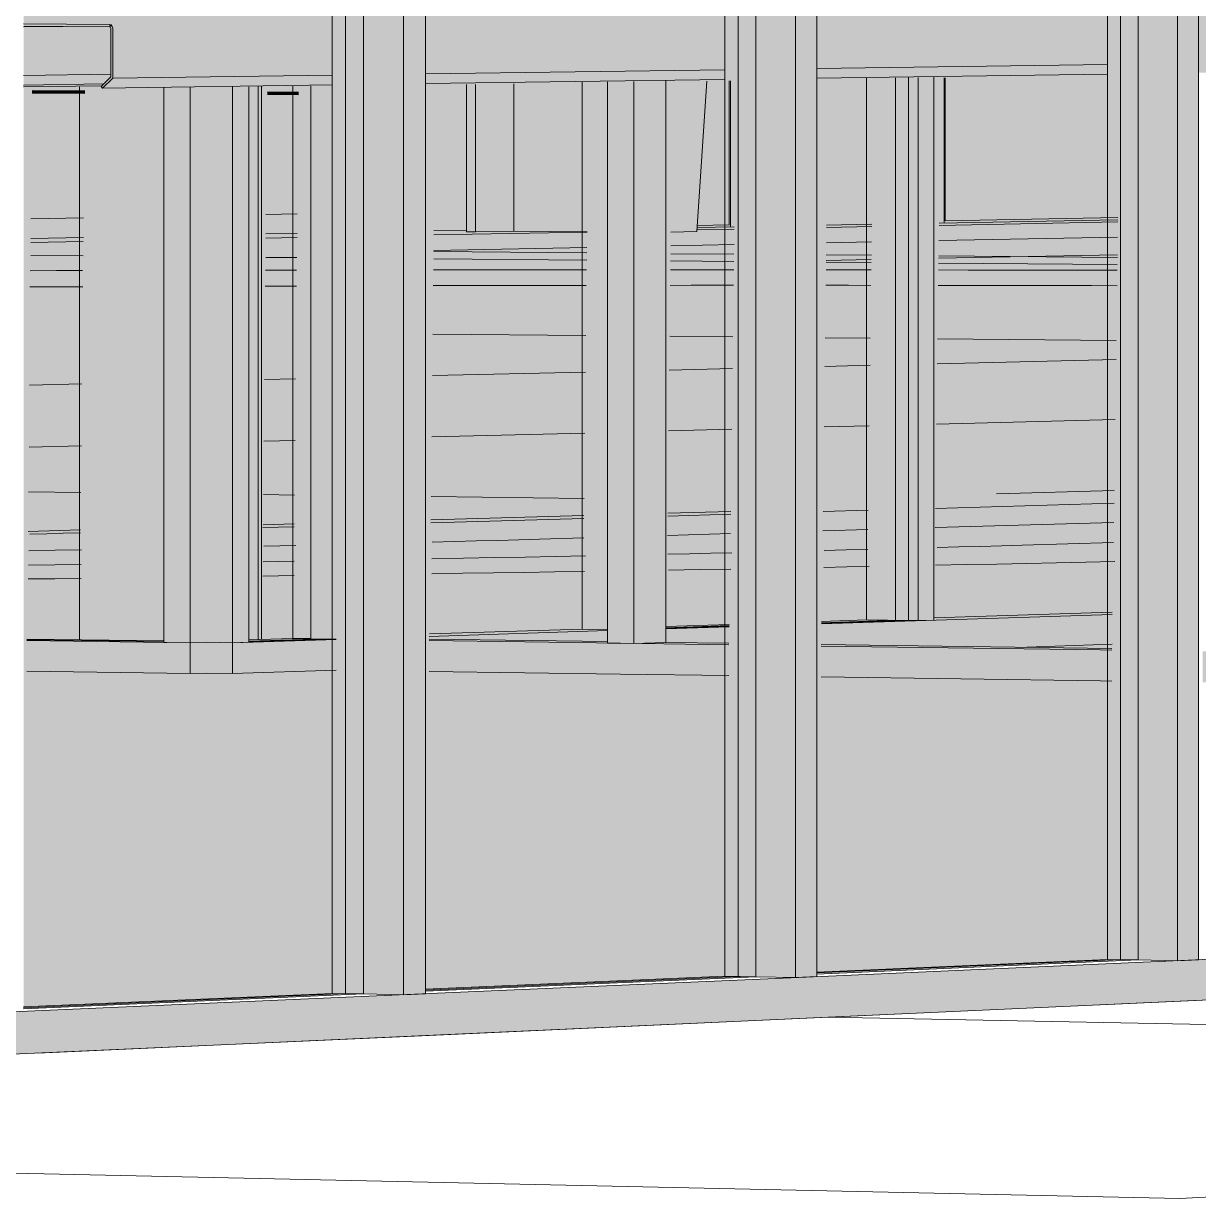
# Model space of a CAD drawing. Header units: inches. Extents: x 31213 to 31218, y -65 to 66.
# Drawn here: x 31213.84605 to 31213.87577, y 65.96102 to 65.99075 of the extents above; entities that cross this region are included whole.
import ezdxf

# ---------------------------------------------------------------- set-up
doc = ezdxf.new("R2010")
doc.units = ezdxf.units.IN
doc.header["$MEASUREMENT"] = 0
doc.linetypes.add('Dash 1_16_', pattern=[0.125, 0.0625, -0.0625])
doc.linetypes.add('Hidden', pattern=[0.28125, 0.1875, -0.09375])
for name, color, linetype, lineweight in [('A-FLOR-CLRS', 90, 'Dash 1_16_', 9), ('A-FLOR-OTLN', 90, 'Continuous', 9), ('A-GLAZ-CURT', 52, 'Continuous', 9), ('A-GLAZ-CWMG', 51, 'Continuous', 9), ('A-PROP-SBCK', 71, 'Hidden', 50), ('A-WALL-PATT', 111, 'Continuous', 13), ('C-BLDG-PADS', 91, 'Continuous', 9), ('C-TOPO', 7, 'Continuous', 9), ('Conc', 7, 'Continuous', 9), ('L-SITE-WALL', 31, 'Continuous', 13), ('S-BEAM', 12, 'Continuous', 9), ('S-COLS', 52, 'Continuous', 9)]:
    doc.layers.add(name, color=color, linetype=linetype, lineweight=lineweight)

# ---------------------------------------------------------------- blocks, each defined once
blk = doc.blocks.new('FP_5-Looking North East')
at = {"layer": 'A-WALL-PATT', "lineweight": 9}
for p, q in [((31213.863899, 65.985652), (31213.863899, 65.989297)), ((31213.863928, 65.985598), (31213.863928, 65.989297)), ((31213.869332, 65.9857), (31213.869332, 65.989373)), ((31213.86936, 65.985755), (31213.86936, 65.989374)), ((31213.86309, 65.985637), (31213.863899, 65.985652)), ((31213.863899, 65.985597), (31213.863899, 65.985597)), ((31213.863928, 65.985598), (31213.863928, 65.985598)), ((31213.869332, 65.9857), (31213.869332, 65.9857)), ((31213.86936, 65.985755), (31213.873727, 65.985837)), ((31213.86936, 65.985701), (31213.86936, 65.985701))]:
    blk.add_line(p, q, dxfattribs=at)

msp = doc.modelspace()

# ---------------------------------------------------------------- hatches: boundary and pattern name
at = {"layer": 'A-GLAZ-CURT', "transparency": 33554458}
for points in [[(31213.846047, 65.965816), (31213.854643, 65.966193), (31213.854643, 66.015847), (31213.846047, 66.016024), (31213.846047, 65.966188)], [(31213.856212, 65.966262), (31213.864568, 65.966629), (31213.864568, 66.015643), (31213.856212, 66.015815), (31213.856212, 65.966624)], [(31213.866116, 65.966697), (31213.87424, 65.967054), (31213.87424, 66.015444), (31213.866116, 66.015611), (31213.866116, 65.967049)]]:
    msp.add_hatch(color=256, dxfattribs=at).paths.add_polyline_path(points, flags=0)
h = msp.add_hatch(color=256, dxfattribs=at)
h.paths.add_polyline_path([(31213.851747, 65.975105), (31213.853724, 65.975179), (31213.853724, 65.989173), (31213.851747, 65.989114), (31213.851747, 65.975179)], flags=0)
h.paths.add_polyline_path([(31213.851747, 65.990811), (31213.853724, 65.990834), (31213.853703, 66.010475), (31213.853831, 66.010505), (31213.853831, 66.010514), (31213.853448, 66.010519), (31213.853448, 66.011061), (31213.853387, 66.011053), (31213.853364, 66.010935), (31213.853255, 66.010785), (31213.853116, 66.010784), (31213.853116, 66.010817), (31213.853008, 66.010818), (31213.853116, 66.010989), (31213.853116, 66.011066), (31213.851747, 66.011086), (31213.851747, 65.992866)], flags=0)
h = msp.add_hatch(color=256, dxfattribs=at)
h.paths.add_polyline_path([(31213.849599, 65.975107), (31213.849599, 65.989115), (31213.84812, 65.989114), (31213.848102, 65.989157), (31213.846135, 65.989114), (31213.846135, 65.975156), (31213.84722, 65.975141)], flags=0)
h.paths.add_polyline_path([(31213.840331, 65.975243), (31213.840314, 65.989063), (31213.839152, 65.989063), (31213.839152, 65.975253), (31213.839877, 65.975243)], flags=0)
h.paths.add_polyline_path([(31213.840331, 65.99072), (31213.840331, 66.009671), (31213.839152, 66.009667), (31213.839152, 65.990726), (31213.840203, 65.99072)], flags=0)
h.paths.add_polyline_path([(31213.846135, 65.990744), (31213.849599, 65.990785), (31213.849599, 66.009724), (31213.846135, 66.009705), (31213.846135, 65.99212)], flags=0)
h = msp.add_hatch(color=256, dxfattribs=at)
h.paths.add_polyline_path([(31213.862298, 65.975445), (31213.863894, 65.975497), (31213.863894, 65.989316), (31213.862298, 65.989294), (31213.862298, 65.975647)], flags=0)
h.paths.add_polyline_path([(31213.866227, 65.975572), (31213.86843, 65.975646), (31213.86843, 65.98938), (31213.866227, 65.989349), (31213.866227, 65.975646)], flags=0)
h.paths.add_polyline_path([(31213.862298, 65.990936), (31213.863894, 65.990955), (31213.863874, 66.009741), (31213.862298, 66.00973), (31213.862298, 65.992865)], flags=0)
h.paths.add_polyline_path([(31213.866227, 65.990983), (31213.86843, 65.991009), (31213.86843, 66.009766), (31213.866227, 66.00973), (31213.866227, 65.994272)], flags=0)
at = {"layer": 'A-GLAZ-CWMG'}
for points in [[(31213.854643, 65.966193), (31213.854643, 66.015847), (31213.853855, 66.01584), (31213.853855, 65.966208)], [(31213.855657, 65.966174), (31213.855657, 66.015856), (31213.854643, 66.015847), (31213.854643, 65.966193), (31213.855012, 65.966186)], [(31213.855657, 65.966174), (31213.856212, 65.966199), (31213.856212, 66.015844), (31213.855657, 66.015856), (31213.855657, 65.968906)], [(31213.864568, 65.966629), (31213.864568, 66.015643), (31213.863786, 66.015636), (31213.863786, 65.966644)], [(31213.865574, 65.96661), (31213.865574, 66.015651), (31213.864568, 66.015643), (31213.864568, 65.966629), (31213.864934, 65.966622)], [(31213.865574, 65.96661), (31213.866115, 65.966634), (31213.866115, 66.01564), (31213.865574, 66.015651), (31213.865574, 65.976525)], [(31213.87424, 65.967054), (31213.87424, 66.015444), (31213.873464, 66.015437), (31213.873464, 65.967068)], [(31213.875239, 65.967035), (31213.875239, 66.015452), (31213.87424, 66.015444), (31213.87424, 65.967054), (31213.874604, 65.967047)], [(31213.875239, 65.967035), (31213.875766, 65.967059), (31213.875766, 66.015441), (31213.875239, 66.015452), (31213.875239, 65.968902)], [(31213.871181, 65.974961), (31213.873584, 65.975041), (31213.873584, 65.975798), (31213.868872, 65.975646), (31213.868872, 65.974994)], [(31213.860819, 65.975107), (31213.860819, 65.975386), (31213.856311, 65.975241), (31213.856311, 65.975171)], [(31213.850261, 65.974298), (31213.850673, 65.974312), (31213.850673, 65.97509), (31213.850261, 65.975077)], [(31213.851335, 65.974302), (31213.851335, 65.975081), (31213.850673, 65.975077), (31213.850673, 65.974312), (31213.851084, 65.974306)], [(31213.851335, 65.974302), (31213.853951, 65.974389), (31213.853951, 65.975165), (31213.851335, 65.975081)], [(31213.861148, 65.974287), (31213.861148, 65.975066), (31213.85631, 65.975133), (31213.85631, 65.974356)], [(31213.875503, 65.966017), (31213.884918, 65.966444), (31213.884918, 65.967461), (31213.875503, 65.967047)], [(31213.865845, 65.965579), (31213.875503, 65.966017), (31213.875503, 65.967047), (31213.865845, 65.966622)], [(31213.855934, 65.96513), (31213.865845, 65.965579), (31213.865845, 65.966622), (31213.855934, 65.966186)], [(31213.845762, 65.964668), (31213.855934, 65.96513), (31213.855934, 65.966186), (31213.845762, 65.965739), (31213.845762, 65.964698)]]:
    msp.add_hatch(color=256, dxfattribs=at).paths.add_polyline_path(points, flags=0)
h = msp.add_hatch(color=256, dxfattribs=at)
h.paths.add_polyline_path([(31213.851335, 65.975081), (31213.851335, 65.98914), (31213.850673, 65.989114), (31213.850673, 65.97509)], flags=0)
h.paths.add_polyline_path([(31213.850673, 65.990798), (31213.851335, 65.990806), (31213.851335, 66.011097), (31213.850011, 66.011089), (31213.850011, 66.010513), (31213.850673, 66.010509), (31213.850673, 65.992866)], flags=0)
h = msp.add_hatch(color=256, dxfattribs=at)
h.paths.add_polyline_path([(31213.851335, 65.975081), (31213.851746, 65.975094), (31213.851746, 65.989146), (31213.851335, 65.989114), (31213.851335, 65.978464)], flags=0)
h.paths.add_polyline_path([(31213.851335, 65.990806), (31213.851746, 65.990811), (31213.851746, 66.011091), (31213.851335, 66.011097), (31213.851335, 65.992866)], flags=0)
h = msp.add_hatch(color=256, dxfattribs=at)
h.paths.add_polyline_path([(31213.853311, 65.975184), (31213.853311, 65.989168), (31213.852855, 65.989158), (31213.852855, 65.975191)], flags=0)
h.paths.add_polyline_path([(31213.852855, 65.990824), (31213.853311, 65.990829), (31213.853311, 66.010473), (31213.853929, 66.010505), (31213.853929, 66.010513), (31213.853448, 66.010519), (31213.853448, 66.011052), (31213.853387, 66.011051), (31213.853357, 66.010922), (31213.853255, 66.010785), (31213.852855, 66.010782), (31213.852855, 65.992866)], flags=0)
h = msp.add_hatch(color=256, dxfattribs=at)
h.paths.add_polyline_path([(31213.850261, 65.975077), (31213.850261, 65.989125), (31213.849599, 65.989095), (31213.849599, 65.975086)], flags=0)
h.paths.add_polyline_path([(31213.849599, 65.990785), (31213.850261, 65.990793), (31213.850261, 66.009736), (31213.849599, 66.009732), (31213.849599, 65.992866)], flags=0)
h = msp.add_hatch(color=256, dxfattribs=at)
h.paths.add_polyline_path([(31213.850261, 65.975077), (31213.850673, 65.97509), (31213.850673, 65.989131), (31213.850261, 65.989095), (31213.850261, 65.978464)], flags=0)
h.paths.add_polyline_path([(31213.850261, 65.990793), (31213.850673, 65.990798), (31213.850673, 66.00973), (31213.850261, 66.009736), (31213.850261, 65.992866)], flags=0)
h = msp.add_hatch(color=256, dxfattribs=at)
h.paths.add_polyline_path([(31213.853724, 65.975169), (31213.853724, 65.989173), (31213.853311, 65.989158), (31213.853311, 65.975175)], flags=0)
h.paths.add_polyline_path([(31213.853311, 65.990829), (31213.853724, 65.990834), (31213.853724, 66.009668), (31213.853893, 66.009668), (31213.853875, 66.0097), (31213.853311, 66.009668), (31213.853311, 65.992866)], flags=0)
h = msp.add_hatch(color=256, dxfattribs=at)
h.paths.add_polyline_path([(31213.853951, 65.975166), (31213.853951, 65.989177), (31213.853724, 65.989158), (31213.853724, 65.975169)], flags=0)
h.paths.add_polyline_path([(31213.853724, 65.990834), (31213.853951, 65.990837), (31213.853951, 66.009701), (31213.853893, 66.0097), (31213.853893, 66.009668), (31213.853724, 66.009668), (31213.853724, 65.992866)], flags=0)
h = msp.add_hatch(color=256, dxfattribs=at)
h.paths.add_polyline_path([(31213.860819, 65.975417), (31213.860819, 65.989273), (31213.860181, 65.989264), (31213.860181, 65.975426)], flags=0)
h.paths.add_polyline_path([(31213.860181, 65.990911), (31213.860819, 65.990919), (31213.860819, 66.009724), (31213.860181, 66.009698), (31213.860181, 65.992865)], flags=0)
h = msp.add_hatch(color=256, dxfattribs=at)
h.paths.add_polyline_path([(31213.861482, 65.975061), (31213.861482, 65.989283), (31213.860815, 65.989274), (31213.860815, 65.97507)], flags=0)
h.paths.add_polyline_path([(31213.860815, 65.990919), (31213.861482, 65.990927), (31213.861482, 66.009742), (31213.860815, 66.009738), (31213.860815, 65.992866)], flags=0)
h = msp.add_hatch(color=256, dxfattribs=at)
h.paths.add_polyline_path([(31213.861482, 65.975066), (31213.862293, 65.975088), (31213.862293, 65.989294), (31213.861482, 65.989283), (31213.861482, 65.976494)], flags=0)
h.paths.add_polyline_path([(31213.861482, 65.990927), (31213.862293, 65.990937), (31213.862293, 66.009731), (31213.861482, 66.00974), (31213.861482, 65.992866)], flags=0)
h = msp.add_hatch(color=256, dxfattribs=at)
h.paths.add_polyline_path([(31213.868208, 65.975646), (31213.86843, 65.975646), (31213.86843, 65.98938), (31213.867369, 65.989349), (31213.867369, 65.975657)], flags=0)
h.paths.add_polyline_path([(31213.867369, 65.990997), (31213.86843, 65.991009), (31213.86843, 66.009766), (31213.867369, 66.00973), (31213.867369, 65.993365)], flags=0)
h = msp.add_hatch(color=256, dxfattribs=at)
h.paths.add_polyline_path([(31213.86843, 65.975646), (31213.868676, 65.975646), (31213.868676, 65.989383), (31213.86843, 65.989349), (31213.86843, 65.976492)], flags=0)
h.paths.add_polyline_path([(31213.86843, 65.991009), (31213.868676, 65.991012), (31213.868676, 66.009767), (31213.86843, 66.009741), (31213.86843, 65.993361)], flags=0)
h = msp.add_hatch(color=256, dxfattribs=at)
h.paths.add_polyline_path([(31213.868676, 65.975639), (31213.869069, 65.975652), (31213.869069, 65.989389), (31213.868676, 65.989383), (31213.868676, 65.976492)], flags=0)
h.paths.add_polyline_path([(31213.868676, 65.991012), (31213.869069, 65.991017), (31213.869069, 66.009769), (31213.868676, 66.009741), (31213.868676, 65.994272)], flags=0)
h = msp.add_hatch(color=256, dxfattribs=at)
h.paths.add_polyline_path([(31213.839602, 65.985184), (31213.84042, 65.985199), (31213.84042, 65.985702), (31213.839602, 65.985687)], flags=0)
h.paths.add_polyline_path([(31213.846235, 65.985309), (31213.84756, 65.985334), (31213.84756, 65.985832), (31213.846235, 65.985808)], flags=0)
h.paths.add_polyline_path([(31213.852179, 65.985421), (31213.852967, 65.985436), (31213.852967, 65.985931), (31213.852179, 65.985917)], flags=0)
h = msp.add_hatch(color=256, dxfattribs=at)
h.paths.add_polyline_path([(31213.839602, 65.985633), (31213.84042, 65.985648), (31213.84042, 65.98569), (31213.839602, 65.985675)], flags=0)
h.paths.add_polyline_path([(31213.846235, 65.985754), (31213.84756, 65.985778), (31213.84756, 65.98582), (31213.846235, 65.985796)], flags=0)
h.paths.add_polyline_path([(31213.852179, 65.985863), (31213.852967, 65.985877), (31213.852967, 65.985919), (31213.852179, 65.985904)], flags=0)
h = msp.add_hatch(color=256, dxfattribs=at)
h.paths.add_polyline_path([(31213.868872, 65.974994), (31213.868872, 65.975646), (31213.866227, 65.975561), (31213.866227, 65.975031)], flags=0)
h.paths.add_polyline_path([(31213.863894, 65.975064), (31213.863894, 65.975485), (31213.862298, 65.975434), (31213.862298, 65.975086), (31213.863874, 65.975064)], flags=0)
h = msp.add_hatch(color=256, dxfattribs=at)
h.paths.add_polyline_path([(31213.850261, 65.974298), (31213.850261, 65.975077), (31213.846135, 65.975134), (31213.846135, 65.974357), (31213.84722, 65.974342)], flags=0)
h.paths.add_polyline_path([(31213.840331, 65.974441), (31213.840331, 65.975216), (31213.838358, 65.975243), (31213.838358, 65.97447), (31213.83847, 65.974468)], flags=0)
h = msp.add_hatch(color=256, dxfattribs=at)
h.paths.add_polyline_path([(31213.873292, 65.974112), (31213.873292, 65.974897), (31213.86622, 65.974995), (31213.86622, 65.974214)], flags=0)
h.paths.add_polyline_path([(31213.863889, 65.974247), (31213.863889, 65.975028), (31213.861148, 65.975066), (31213.861148, 65.974287)], flags=0)
h = msp.add_hatch(color=256, dxfattribs=at)
h.paths.add_polyline_path([(31213.885601, 65.973936), (31213.885601, 65.974726), (31213.885288, 65.97473), (31213.885288, 65.97394)], flags=0)
h.paths.add_polyline_path([(31213.88301, 65.973973), (31213.88301, 65.974762), (31213.875876, 65.974861), (31213.875876, 65.974075)], flags=0)
h.paths.add_polyline_path([(31213.873572, 65.974108), (31213.873572, 65.974893), (31213.873292, 65.974897), (31213.873292, 65.974112), (31213.873471, 65.97411)], flags=0)
at = {"layer": 'L-SITE-WALL'}
h = msp.add_hatch(color=256, dxfattribs=at)
h.paths.add_polyline_path([(31213.857249, 65.985503), (31213.857249, 65.989203), (31213.856429, 65.989192), (31213.856429, 65.98551)], flags=0)
h.paths.add_polyline_path([(31213.856429, 65.99085), (31213.857249, 65.99086), (31213.857249, 65.995493), (31213.856429, 65.995488), (31213.856429, 65.992854)], flags=0)
h.paths.add_polyline_path([(31213.857249, 65.996168), (31213.857249, 66.00611), (31213.856429, 66.006117), (31213.856429, 65.99681), (31213.85692, 65.996793), (31213.856819, 65.996696), (31213.856819, 65.996169)], flags=0)
h.paths.add_polyline_path([(31213.857249, 66.006779), (31213.857249, 66.00972), (31213.856429, 66.009703), (31213.856429, 66.007412), (31213.85692, 66.00739), (31213.856819, 66.00728), (31213.856819, 66.006783)], flags=0)
at = {"layer": 'S-BEAM'}
h = msp.add_hatch(color=256, dxfattribs=at)
h.paths.add_polyline_path([(31213.848304, 65.990624), (31213.853855, 65.990691), (31213.853856, 65.990791), (31213.848262, 65.99071), (31213.848293, 65.990674)], flags=0)
h.paths.add_polyline_path([(31213.856213, 65.990719), (31213.863786, 65.990812), (31213.863786, 65.99091), (31213.856213, 65.990806), (31213.856213, 65.99072)], flags=0)
h.paths.add_polyline_path([(31213.866116, 65.990839), (31213.873464, 65.99093), (31213.873464, 65.991026), (31213.866116, 65.990924), (31213.866116, 65.99084)], flags=0)
h.paths.add_polyline_path([(31213.875768, 65.990956), (31213.882899, 65.991044), (31213.882899, 65.991138), (31213.875768, 65.99104), (31213.875768, 65.990958)], flags=0)
h.paths.add_polyline_path([(31213.885177, 65.991069), (31213.8921, 65.991156), (31213.892101, 65.991248), (31213.885177, 65.991152), (31213.885177, 65.991072)], flags=0)
h.paths.add_polyline_path([(31213.894352, 65.99118), (31213.901076, 65.991265), (31213.901076, 65.991355), (31213.894352, 65.991262), (31213.894352, 65.991183)], flags=0)
h.paths.add_polyline_path([(31213.903302, 65.991288), (31213.909834, 65.991371), (31213.909834, 65.99146), (31213.903303, 65.991369), (31213.903302, 65.991292)], flags=0)
h.paths.add_polyline_path([(31213.912036, 65.991394), (31213.918383, 65.991475), (31213.918383, 65.991562), (31213.912036, 65.991473), (31213.912036, 65.991398)], flags=0)
h.paths.add_polyline_path([(31213.920561, 65.991496), (31213.92673, 65.991577), (31213.92673, 65.991662), (31213.920561, 65.991575), (31213.920561, 65.991502)], flags=0)
h.paths.add_polyline_path([(31213.928885, 65.991597), (31213.934882, 65.991676), (31213.934882, 65.991759), (31213.928885, 65.991675), (31213.928885, 65.991603)], flags=0)
h.paths.add_polyline_path([(31213.937014, 65.991695), (31213.942601, 65.991769), (31213.942601, 65.991851), (31213.937014, 65.991772), (31213.937014, 65.991702)], flags=0)
h.paths.add_polyline_path([(31214.013707, 65.992621), (31214.017411, 65.992678), (31214.017411, 65.992745), (31214.013707, 65.99267), (31214.013707, 65.992633)], flags=0)
h.paths.add_polyline_path([(31214.124476, 65.993959), (31214.12666, 65.994017), (31214.12666, 65.99405), (31214.124477, 65.994006), (31214.124476, 65.993979)], flags=0)
h.paths.add_polyline_path([(31214.178635, 65.994613), (31214.180367, 65.994662), (31214.180363, 65.994692), (31214.178635, 65.994642), (31214.178635, 65.994637)], flags=0)
h.paths.add_polyline_path([(31214.181875, 65.994652), (31214.183776, 65.994703), (31214.183776, 65.994732), (31214.181875, 65.994681), (31214.181875, 65.994676)], flags=0)
h.paths.add_polyline_path([(31214.188439, 65.994731), (31214.190174, 65.99478), (31214.190174, 65.994809), (31214.188439, 65.994759), (31214.188439, 65.994756)], flags=0)
h = msp.add_hatch(color=256, dxfattribs=at)
h.paths.add_polyline_path([(31213.848304, 65.989365), (31213.853855, 65.989441), (31213.853855, 65.990691), (31213.848304, 65.990624), (31213.848304, 65.990479)], flags=0)
h.paths.add_polyline_path([(31213.856213, 65.989473), (31213.863786, 65.989577), (31213.863786, 65.990811), (31213.856213, 65.990719)], flags=0)
h.paths.add_polyline_path([(31213.866116, 65.989609), (31213.873464, 65.98971), (31213.873464, 65.990928), (31213.866116, 65.990839)], flags=0)
h.paths.add_polyline_path([(31213.875768, 65.989741), (31213.882899, 65.989839), (31213.882899, 65.991042), (31213.875768, 65.990956)], flags=0)
h.paths.add_polyline_path([(31213.885177, 65.98987), (31213.8921, 65.989965), (31213.8921, 65.991153), (31213.885177, 65.991069)], flags=0)
h.paths.add_polyline_path([(31213.894352, 65.989996), (31213.901076, 65.990088), (31213.901076, 65.991261), (31213.894352, 65.99118)], flags=0)
h.paths.add_polyline_path([(31213.903302, 65.990118), (31213.909834, 65.990208), (31213.909834, 65.991367), (31213.903302, 65.991288)], flags=0)
h.paths.add_polyline_path([(31213.912036, 65.990238), (31213.918383, 65.990325), (31213.918383, 65.99147), (31213.912036, 65.991394)], flags=0)
h.paths.add_polyline_path([(31213.920561, 65.990355), (31213.92673, 65.990439), (31213.92673, 65.991571), (31213.920561, 65.991496)], flags=0)
h.paths.add_polyline_path([(31213.928885, 65.990469), (31213.934882, 65.990551), (31213.934882, 65.991669), (31213.928885, 65.991597)], flags=0)
h.paths.add_polyline_path([(31213.937014, 65.99058), (31213.942601, 65.990657), (31213.942601, 65.991763), (31213.937014, 65.991695)], flags=0)
h.paths.add_polyline_path([(31214.013707, 65.991631), (31214.017411, 65.991681), (31214.017411, 65.992666), (31214.013707, 65.992621)], flags=0)
h.paths.add_polyline_path([(31214.124476, 65.993148), (31214.12666, 65.993178), (31214.12666, 65.993985), (31214.124476, 65.993959)], flags=0)
h.paths.add_polyline_path([(31214.178635, 65.99389), (31214.180459, 65.993915), (31214.180459, 65.994635), (31214.178635, 65.994613)], flags=0)
h.paths.add_polyline_path([(31214.181875, 65.993934), (31214.183776, 65.99396), (31214.183776, 65.994675), (31214.181875, 65.994652)], flags=0)
h.paths.add_polyline_path([(31214.188439, 65.994024), (31214.190174, 65.994048), (31214.190174, 65.994752), (31214.188439, 65.994731)], flags=0)
h = msp.add_hatch(color=256, dxfattribs=at)
h.paths.add_polyline_path([(31213.848045, 65.98911), (31213.853856, 65.989192), (31213.853855, 65.989441), (31213.848304, 65.989365)], flags=0)
h.paths.add_polyline_path([(31213.856213, 65.989225), (31213.863786, 65.989331), (31213.863786, 65.989577), (31213.856213, 65.989473)], flags=0)
h.paths.add_polyline_path([(31213.866116, 65.989364), (31213.873465, 65.989467), (31213.873464, 65.98971), (31213.866116, 65.989609)], flags=0)
h.paths.add_polyline_path([(31213.875768, 65.989499), (31213.8829, 65.989599), (31213.882899, 65.989839), (31213.875768, 65.989741)], flags=0)
h.paths.add_polyline_path([(31213.885177, 65.989631), (31213.892101, 65.989728), (31213.8921, 65.989965), (31213.885177, 65.98987)], flags=0)
h.paths.add_polyline_path([(31213.894352, 65.98976), (31213.901076, 65.989854), (31213.901076, 65.990088), (31213.894352, 65.989996)], flags=0)
h.paths.add_polyline_path([(31213.903303, 65.989885), (31213.909835, 65.989977), (31213.909834, 65.990208), (31213.903302, 65.990118)], flags=0)
h.paths.add_polyline_path([(31213.912037, 65.990008), (31213.918383, 65.990097), (31213.918383, 65.990325), (31213.912036, 65.990238)], flags=0)
h.paths.add_polyline_path([(31213.920562, 65.990127), (31213.92673, 65.990214), (31213.92673, 65.990439), (31213.920561, 65.990355)], flags=0)
h.paths.add_polyline_path([(31213.928885, 65.990244), (31213.934882, 65.990328), (31213.934882, 65.990551), (31213.928885, 65.990469)], flags=0)
h.paths.add_polyline_path([(31213.937014, 65.990358), (31213.942601, 65.990436), (31213.942601, 65.990657), (31213.937014, 65.99058)], flags=0)
h.paths.add_polyline_path([(31214.013708, 65.991433), (31214.017411, 65.991485), (31214.017411, 65.991681), (31214.013707, 65.991631)], flags=0)
h.paths.add_polyline_path([(31214.124477, 65.992986), (31214.12666, 65.993017), (31214.12666, 65.993178), (31214.124476, 65.993148)], flags=0)
h.paths.add_polyline_path([(31214.178635, 65.993745), (31214.180244, 65.993768), (31214.180367, 65.99387), (31214.180367, 65.993913), (31214.178635, 65.99389)], flags=0)
h.paths.add_polyline_path([(31214.181875, 65.993791), (31214.183776, 65.993817), (31214.183776, 65.99396), (31214.181875, 65.993934)], flags=0)
h.paths.add_polyline_path([(31214.18844, 65.993883), (31214.190175, 65.993918), (31214.190174, 65.994048), (31214.188439, 65.994024)], flags=0)
h = msp.add_hatch(color=256, dxfattribs=at)
h.paths.add_polyline_path([(31213.848045, 65.98911), (31213.848304, 65.989365), (31213.848304, 65.990624), (31213.848255, 65.990626), (31213.848255, 65.989393), (31213.848013, 65.989155)], flags=0)
h.paths.add_polyline_path([(31213.84822, 65.990666), (31213.84822, 65.990724), (31213.846049, 65.990735), (31213.846049, 65.990677), (31213.847132, 65.990672)], flags=0)
for points in [[(31213.84605, 65.989431), (31213.848257, 65.989461), (31213.848264, 65.990626), (31213.848306, 65.990626), (31213.848264, 65.990686), (31213.84605, 65.99066)], [(31213.848222, 65.990686), (31213.848264, 65.99071), (31213.848222, 65.990706)], [(31213.846049, 65.989188), (31213.848078, 65.989216), (31213.848257, 65.989413), (31213.848257, 65.989461), (31213.84605, 65.989413)], [(31213.846049, 65.989145), (31213.848047, 65.989186), (31213.848047, 65.989216), (31213.846049, 65.989188)]]:
    msp.add_hatch(color=256, dxfattribs=at).paths.add_polyline_path(points, flags=0)
at = {"layer": 'S-COLS'}
h = msp.add_hatch(color=256, dxfattribs=at)
h.paths.add_polyline_path([(31213.851748, 65.975155), (31213.851981, 65.975179), (31213.851981, 65.989149), (31213.851748, 65.989114), (31213.851748, 65.975179)], flags=0)
h.paths.add_polyline_path([(31213.851748, 65.990811), (31213.851981, 65.990813), (31213.851981, 66.010777), (31213.851748, 66.010776), (31213.851748, 65.992866)], flags=0)
h = msp.add_hatch(color=256, dxfattribs=at)
h.paths.add_polyline_path([(31213.851981, 65.975162), (31213.852069, 65.975197), (31213.852069, 65.98915), (31213.851981, 65.989149), (31213.851981, 65.975179)], flags=0)
h.paths.add_polyline_path([(31213.851981, 65.990813), (31213.852069, 65.990815), (31213.852069, 66.010778), (31213.851981, 66.010777), (31213.851981, 65.992866)], flags=0)
h = msp.add_hatch(color=256, dxfattribs=at)
h.paths.add_polyline_path([(31213.8496, 65.975124), (31213.8496, 65.989115), (31213.848121, 65.989114), (31213.848103, 65.989157), (31213.847459, 65.989147), (31213.847459, 65.975154)], flags=0)
h.paths.add_polyline_path([(31213.847459, 65.99076), (31213.8496, 65.990785), (31213.8496, 66.009717), (31213.847459, 66.0097), (31213.847459, 65.992866)], flags=0)
h = msp.add_hatch(color=256, dxfattribs=at)
h.paths.add_polyline_path([(31213.857483, 65.985473), (31213.857483, 65.989207), (31213.857248, 65.989203), (31213.857248, 65.985475)], flags=0)
h.paths.add_polyline_path([(31213.857248, 65.99086), (31213.857483, 65.990862), (31213.857483, 65.9956), (31213.857248, 65.995598), (31213.857248, 65.992854)], flags=0)
h.paths.add_polyline_path([(31213.857483, 65.99616), (31213.857483, 66.006215), (31213.857248, 66.006217), (31213.857248, 65.996161)], flags=0)
h.paths.add_polyline_path([(31213.857248, 66.006755), (31213.857483, 66.006756), (31213.857483, 66.009721), (31213.857248, 66.009703), (31213.857248, 66.00728)], flags=0)
h = msp.add_hatch(color=256, dxfattribs=at)
h.paths.add_polyline_path([(31213.857483, 65.985473), (31213.858448, 65.985491), (31213.858448, 65.98922), (31213.857483, 65.989207), (31213.857483, 65.988045)], flags=0)
h.paths.add_polyline_path([(31213.857483, 65.990862), (31213.858448, 65.990874), (31213.858448, 66.009726), (31213.857483, 66.009703), (31213.857483, 65.992854)], flags=0)
h = msp.add_hatch(color=256, dxfattribs=at)
h.paths.add_polyline_path([(31213.860303, 65.985476), (31213.860303, 65.989246), (31213.858448, 65.98922), (31213.858448, 65.985491)], flags=0)
h.paths.add_polyline_path([(31213.858448, 65.990874), (31213.860303, 65.990896), (31213.860303, 66.009736), (31213.858448, 66.009703), (31213.858448, 65.99608), (31213.858638, 65.99602), (31213.858462, 65.995848), (31213.858695, 65.995575), (31213.858448, 65.99565), (31213.858448, 65.995098), (31213.858604, 65.994414), (31213.858448, 65.994414), (31213.858448, 65.992854)], flags=0)
h = msp.add_hatch(color=256, dxfattribs=at)
h.paths.add_polyline_path([(31213.862423, 65.985471), (31213.863079, 65.985483), (31213.863327, 65.989289), (31213.862423, 65.989276), (31213.862423, 65.988045)], flags=0)
h.paths.add_polyline_path([(31213.862423, 65.990921), (31213.863434, 65.990934), (31213.864022, 65.999969), (31213.864001, 66.009756), (31213.862594, 66.009746), (31213.862423, 66.007113), (31213.862423, 65.992854)], flags=0)

# ---------------------------------------------------------------- linework, layer by layer
at = {"layer": 'A-FLOR-CLRS', "linetype": 'Continuous'}
for p, q in [((31213.867501, 65.985607), (31213.866359, 65.985585)), ((31213.873727, 65.985725), (31213.869204, 65.985639)), ((31213.852966, 65.985331), (31213.852178, 65.985316)), ((31213.860303, 65.98547), (31213.856428, 65.985397)), ((31213.864022, 65.985541), (31213.863082, 65.985523)), ((31213.847559, 65.985228), (31213.846234, 65.985203)), ((31213.846231, 65.98488), (31213.847556, 65.984869)), ((31213.852173, 65.98483), (31213.852961, 65.984823)), ((31213.856422, 65.984794), (31213.860295, 65.984761)), ((31213.862414, 65.984743), (31213.864013, 65.984729)), ((31213.866348, 65.984709), (31213.86749, 65.984699)), ((31213.867491, 65.984772), (31213.866349, 65.984749)), ((31213.873716, 65.984897), (31213.869194, 65.984806)), ((31213.869192, 65.984685), (31213.873712, 65.984647))]:
    msp.add_line(p, q, dxfattribs=at)
at = {"layer": 'A-FLOR-OTLN'}
for p, q in [((31213.8692, 65.985256), (31213.873722, 65.985344)), ((31213.856424, 65.985007), (31213.860298, 65.985082)), ((31213.862419, 65.985124), (31213.864018, 65.985155)), ((31213.866354, 65.9852), (31213.867496, 65.985223)), ((31213.856424, 65.984974), (31213.860297, 65.984941)), ((31213.862417, 65.984923), (31213.864015, 65.98491)), ((31213.86635, 65.98489), (31213.867492, 65.984881)), ((31213.869195, 65.984866), (31213.873715, 65.984828)), ((31213.856401, 65.98289), (31213.860273, 65.982853)), ((31213.862392, 65.982833), (31213.86399, 65.982818)), ((31213.866325, 65.982795), (31213.867466, 65.982784)), ((31213.869168, 65.982768), (31213.873687, 65.982725)), ((31213.863981, 65.982017), (31213.862382, 65.981979)), ((31213.867458, 65.982099), (31213.866316, 65.982072)), ((31213.87368, 65.982246), (31213.86916, 65.982139)), ((31213.85293, 65.981755), (31213.852142, 65.981737)), ((31213.860263, 65.981929), (31213.85639, 65.981837)), ((31213.847526, 65.981628), (31213.846201, 65.981596)), ((31213.866297, 65.98054), (31213.867439, 65.980569)), ((31213.869141, 65.980613), (31213.87366, 65.980729)), ((31213.856374, 65.980285), (31213.860245, 65.980385)), ((31213.862365, 65.980439), (31213.863962, 65.98048)), ((31213.846187, 65.980024), (31213.847511, 65.980058)), ((31213.852126, 65.980176), (31213.852914, 65.980196)), ((31213.846176, 65.978896), (31213.8475, 65.978881)), ((31213.852113, 65.978826), (31213.8529, 65.978817)), ((31213.856357, 65.978776), (31213.860227, 65.97873)), ((31213.873636, 65.978928), (31213.870661, 65.978845)), ((31213.873632, 65.978607), (31213.869114, 65.978478)), ((31213.860221, 65.978225), (31213.85635, 65.978115)), ((31213.860222, 65.978296), (31213.856351, 65.978186)), ((31213.863938, 65.978402), (31213.86234, 65.978356)), ((31213.863937, 65.978331), (31213.86234, 65.978285)), ((31213.867412, 65.97843), (31213.866271, 65.978397)), ((31213.847491, 65.977935), (31213.846167, 65.977897)), ((31213.847491, 65.977863), (31213.847054, 65.97785)), ((31213.852892, 65.978016), (31213.852104, 65.977994)), ((31213.852893, 65.978088), (31213.852105, 65.978066)), ((31213.867406, 65.977942), (31213.866265, 65.977909)), ((31213.873625, 65.978123), (31213.869108, 65.977992)), ((31213.860216, 65.977733), (31213.859099, 65.9777)), ((31213.863931, 65.977841), (31213.862334, 65.977794)), ((31213.873619, 65.977617), (31213.871308, 65.977548))]:
    msp.add_line(p, q, dxfattribs=at)
for points in [[(31213.846219, 65.984492, 0), (31213.846879, 65.984494, 0), (31213.84754, 65.984495, 0)], [(31213.852165, 65.984505, 0), (31213.852557, 65.984505, 0), (31213.85295, 65.984506, 0)], [(31213.856414, 65.98451, 0), (31213.857187, 65.984511, 0), (31213.857961, 65.984512, 0), (31213.858735, 65.984512, 0), (31213.859511, 65.984512, 0), (31213.860287, 65.984513, 0)], [(31213.862409, 65.984513, 0), (31213.863086, 65.984513, 0), (31213.863764, 65.984513, 0)], [(31213.863764, 65.984513, 0), (31213.863887, 65.984513, 0), (31213.86401, 65.984513, 0)], [(31213.866345, 65.984512, 0), (31213.866916, 65.984512, 0), (31213.867487, 65.984512, 0)], [(31213.86919, 65.98451, 0), (31213.869944, 65.984509, 0), (31213.870698, 65.984509, 0), (31213.871452, 65.984508, 0), (31213.872206, 65.984507, 0), (31213.87296, 65.984505, 0), (31213.873713, 65.984504, 0)], [(31213.852162, 65.984103, 0), (31213.852555, 65.984104, 0), (31213.852948, 65.984105, 0)], [(31213.856406, 65.984114, 0), (31213.857048, 65.984115, 0), (31213.857692, 65.984116, 0), (31213.858337, 65.984117, 0), (31213.858983, 65.984118, 0), (31213.85963, 65.984119, 0), (31213.860279, 65.98412, 0)], [(31213.862406, 65.984121, 0), (31213.862938, 65.984122, 0), (31213.86347, 65.984122, 0), (31213.864003, 65.984122, 0)], [(31213.866338, 65.984122, 0), (31213.86691, 65.984122, 0), (31213.867482, 65.984121, 0)], [(31213.869186, 65.98412, 0), (31213.869833, 65.984119, 0), (31213.870479, 65.984118, 0), (31213.871126, 65.984117, 0), (31213.871772, 65.984116, 0), (31213.872418, 65.984115, 0), (31213.873063, 65.984114, 0), (31213.873708, 65.984113, 0)], [(31213.846206, 65.98408, 0), (31213.846652, 65.984082, 0), (31213.847099, 65.984084, 0), (31213.847548, 65.984086, 0)], [(31213.846205, 65.977826, 0), (31213.846633, 65.977838, 0), (31213.847054, 65.97785, 0)], [(31213.856383, 65.977626, 0), (31213.856945, 65.97764, 0), (31213.857498, 65.977655, 0), (31213.858041, 65.97767, 0), (31213.858575, 65.977685, 0), (31213.859099, 65.9777, 0)], [(31213.846181, 65.977407, 0), (31213.846849, 65.977419, 0), (31213.84751, 65.977431, 0)], [(31213.852129, 65.977525, 0), (31213.852533, 65.977534, 0), (31213.852932, 65.977542, 0)], [(31213.856377, 65.977203, 0), (31213.857173, 65.977218, 0), (31213.857959, 65.977232, 0), (31213.858735, 65.977247, 0), (31213.859502, 65.977262, 0), (31213.860258, 65.977278, 0)], [(31213.862345, 65.977321, 0), (31213.86289, 65.977333, 0), (31213.86343, 65.977345, 0), (31213.863964, 65.977357, 0)], [(31213.866295, 65.977412, 0), (31213.866854, 65.977426, 0), (31213.867407, 65.97744, 0)], [(31213.869154, 65.977487, 0), (31213.869706, 65.977502, 0), (31213.870249, 65.977517, 0), (31213.870783, 65.977532, 0), (31213.871308, 65.977548, 0)], [(31213.846173, 65.97704, 0), (31213.84684, 65.97705, 0), (31213.847501, 65.977059, 0)], [(31213.852107, 65.97713, 0), (31213.852502, 65.977136, 0), (31213.852895, 65.977142, 0)], [(31213.866294, 65.976987, 0), (31213.866869, 65.976997, 0), (31213.867439, 65.977008, 0)], [(31213.869118, 65.97704, 0), (31213.869896, 65.977056, 0), (31213.870665, 65.977071, 0), (31213.871425, 65.977087, 0), (31213.872176, 65.977103, 0), (31213.872917, 65.977118, 0), (31213.873649, 65.977134, 0)], [(31213.846164, 65.976693, 0), (31213.846837, 65.9767, 0), (31213.847507, 65.976708, 0)], [(31213.852098, 65.976766, 0), (31213.852495, 65.976771, 0), (31213.852891, 65.976777, 0)], [(31213.856373, 65.976825, 0), (31213.857158, 65.976837, 0), (31213.857938, 65.976848, 0), (31213.858711, 65.97686, 0), (31213.859478, 65.976872, 0), (31213.860239, 65.976884, 0)], [(31213.862363, 65.976918, 0), (31213.863152, 65.976931, 0), (31213.863934, 65.976945, 0)]]:
    msp.add_polyline3d(points, dxfattribs=at)
at = {"layer": 'A-GLAZ-CURT'}
for p, q in [((31213.854193, 66.015843), (31213.854193, 65.966202)), ((31213.854643, 65.966193), (31213.854643, 66.015847)), ((31213.864121, 66.015639), (31213.864121, 65.966637)), ((31213.864568, 65.966629), (31213.864568, 66.015643)), ((31213.873797, 66.01544), (31213.873797, 65.967062)), ((31213.87424, 65.967054), (31213.87424, 66.015444)), ((31213.868104, 65.989375), (31213.868104, 65.975647)), ((31213.86843, 65.975643), (31213.86843, 65.98938)), ((31213.863895, 65.975512), (31213.862298, 65.97546)), ((31213.862298, 65.975445), (31213.863894, 65.975497)), ((31213.868104, 65.975647), (31213.866227, 65.975587)), ((31213.866227, 65.975572), (31213.86843, 65.975643)), ((31213.868104, 65.975647), (31213.86843, 65.975643)), ((31213.853394, 65.975174), (31213.851747, 65.975121)), ((31213.849599, 65.975117), (31213.846135, 65.975165)), ((31213.846135, 65.975156), (31213.849599, 65.975107)), ((31213.851747, 65.975105), (31213.853724, 65.975169)), ((31213.873797, 65.967062), (31213.866116, 65.966725)), ((31213.866116, 65.966697), (31213.87424, 65.967054)), ((31213.873797, 65.967062), (31213.87424, 65.967054)), ((31213.856212, 65.966262), (31213.864568, 65.966629)), ((31213.864121, 65.966637), (31213.856213, 65.96629)), ((31213.864121, 65.966637), (31213.864568, 65.966629)), ((31213.854193, 65.966202), (31213.846047, 65.965845)), ((31213.846047, 65.965816), (31213.854643, 65.966193)), ((31213.854193, 65.966202), (31213.854643, 65.966193))]:
    msp.add_line(p, q, dxfattribs=at)
at = {"layer": 'A-GLAZ-CWMG'}
for p, q in [((31213.853855, 65.966208), (31213.853855, 66.01584)), ((31213.855657, 66.015856), (31213.855657, 65.966174)), ((31213.856212, 66.015844), (31213.856212, 65.966199)), ((31213.863786, 65.966644), (31213.863786, 66.015636)), ((31213.865574, 66.015651), (31213.865574, 65.96661)), ((31213.866115, 66.01564), (31213.866115, 65.966634)), ((31213.873464, 65.967068), (31213.873464, 66.015437)), ((31213.875239, 66.015452), (31213.875239, 65.967035)), ((31213.875766, 66.015441), (31213.875766, 65.967059)), ((31213.851746, 65.989146), (31213.851746, 65.975094)), ((31213.852855, 65.975191), (31213.852855, 65.989161)), ((31213.853311, 65.989168), (31213.853311, 65.975175)), ((31213.860181, 65.975426), (31213.860181, 65.989264)), ((31213.860815, 65.989274), (31213.860815, 65.97507)), ((31213.861482, 65.989283), (31213.861482, 65.975061)), ((31213.862293, 65.989294), (31213.862293, 65.975088)), ((31213.867369, 65.975657), (31213.867369, 65.989365)), ((31213.868676, 65.989383), (31213.868676, 65.975639)), ((31213.869069, 65.989389), (31213.869069, 65.975652)), ((31213.849599, 65.975086), (31213.849599, 65.989115)), ((31213.850261, 65.975077), (31213.850261, 65.989125)), ((31213.851335, 65.98914), (31213.851335, 65.975081)), ((31213.852179, 65.985917), (31213.852967, 65.985931)), ((31213.846235, 65.985808), (31213.84756, 65.985832)), ((31213.84756, 65.985334), (31213.846235, 65.985309)), ((31213.852967, 65.985436), (31213.852179, 65.985421)), ((31213.868872, 65.975646), (31213.873584, 65.975798)), ((31213.869069, 65.975712), (31213.873585, 65.975857)), ((31213.862298, 65.975494), (31213.863895, 65.975545)), ((31213.862298, 65.975434), (31213.863894, 65.975485)), ((31213.866227, 65.975561), (31213.868872, 65.975646)), ((31213.866228, 65.97562), (31213.867369, 65.975657)), ((31213.86843, 65.975643), (31213.867369, 65.975657)), ((31213.868676, 65.975639), (31213.86843, 65.975643)), ((31213.869069, 65.975652), (31213.868676, 65.975639)), ((31213.851747, 65.975155), (31213.852855, 65.975191)), ((31213.853311, 65.975184), (31213.852855, 65.975191)), ((31213.853311, 65.975175), (31213.853724, 65.975169)), ((31213.853724, 65.975169), (31213.853311, 65.975175)), ((31213.856311, 65.975241), (31213.860819, 65.975386)), ((31213.856312, 65.975302), (31213.860181, 65.975426)), ((31213.860819, 65.975417), (31213.860181, 65.975426)), ((31213.846135, 65.975172), (31213.8496, 65.975124)), ((31213.846135, 65.975134), (31213.850261, 65.975077)), ((31213.850261, 65.975077), (31213.849599, 65.975086)), ((31213.850673, 65.97509), (31213.850261, 65.975077)), ((31213.850673, 65.97509), (31213.850261, 65.975077)), ((31213.850261, 65.975077), (31213.850261, 65.974298)), ((31213.851335, 65.975081), (31213.850673, 65.97509)), ((31213.851335, 65.975081), (31213.850673, 65.97509)), ((31213.851335, 65.975081), (31213.853951, 65.975165)), ((31213.851746, 65.975094), (31213.851335, 65.975081)), ((31213.851335, 65.974302), (31213.851335, 65.975081)), ((31213.853724, 65.975169), (31213.853951, 65.975166)), ((31213.853951, 65.975166), (31213.853724, 65.975169)), ((31213.85631, 65.975133), (31213.861148, 65.975066)), ((31213.856311, 65.975171), (31213.860816, 65.975108)), ((31213.861482, 65.975061), (31213.860815, 65.97507)), ((31213.861148, 65.975066), (31213.863889, 65.975028)), ((31213.862293, 65.975088), (31213.861482, 65.975061)), ((31213.862293, 65.975088), (31213.863889, 65.975066)), ((31213.86622, 65.974995), (31213.873292, 65.974897)), ((31213.866221, 65.975033), (31213.873572, 65.974931)), ((31213.871181, 65.974961), (31213.873584, 65.975041)), ((31213.873292, 65.974897), (31213.873572, 65.974893)), ((31213.846135, 65.974357), (31213.850261, 65.974298)), ((31213.850261, 65.974298), (31213.850673, 65.974312)), ((31213.850673, 65.974312), (31213.851335, 65.974302)), ((31213.851335, 65.974302), (31213.853951, 65.974389)), ((31213.85631, 65.974356), (31213.861148, 65.974287)), ((31213.861148, 65.974287), (31213.863889, 65.974247)), ((31213.86622, 65.974214), (31213.873292, 65.974112)), ((31213.873292, 65.974112), (31213.873572, 65.974108)), ((31213.875503, 65.967047), (31213.884918, 65.967461)), ((31213.865845, 65.966622), (31213.875503, 65.967047)), ((31213.866116, 65.966746), (31213.873464, 65.967068)), ((31213.87424, 65.967054), (31213.873464, 65.967068)), ((31213.875239, 65.967035), (31213.87424, 65.967054)), ((31213.875766, 65.967059), (31213.875239, 65.967035)), ((31213.855934, 65.966186), (31213.865845, 65.966622)), ((31213.856213, 65.966312), (31213.863786, 65.966644)), ((31213.864568, 65.966629), (31213.863786, 65.966644)), ((31213.865574, 65.96661), (31213.864568, 65.966629)), ((31213.866115, 65.966634), (31213.865574, 65.96661)), ((31213.875503, 65.966017), (31213.884918, 65.966444)), ((31213.845762, 65.965739), (31213.855934, 65.966186)), ((31213.846047, 65.965866), (31213.853855, 65.966208)), ((31213.854643, 65.966193), (31213.853855, 65.966208)), ((31213.855657, 65.966174), (31213.854643, 65.966193)), ((31213.856212, 65.966199), (31213.855657, 65.966174)), ((31213.865845, 65.965579), (31213.875503, 65.966017)), ((31213.855934, 65.96513), (31213.865845, 65.965579)), ((31213.845762, 65.964668), (31213.855934, 65.96513))]:
    msp.add_line(p, q, dxfattribs=at)
at = {"layer": 'A-PROP-SBCK', "linetype": 'Continuous'}
for p, q in [((31213.846269, 65.989035), (31213.847595, 65.989027)), ((31213.846269, 65.989001), (31213.847595, 65.988992)), ((31213.852215, 65.988999), (31213.853004, 65.988994)), ((31213.852215, 65.988964), (31213.853003, 65.988959))]:
    msp.add_line(p, q, dxfattribs=at)
at = {"layer": 'C-BLDG-PADS'}
msp.add_line((31213.846409, 65.964698), (31214.318264, 65.986099), dxfattribs=at)
at = {"layer": 'C-TOPO'}
msp.add_line((31213.846409, 65.964698), (31214.106318, 65.976486), dxfattribs=at)
msp.add_line((31213.846409, 65.964698), (31214.106318, 65.976486), dxfattribs=at)
at = {"layer": 'Conc'}
for p, q in [((31214.347006, 65.985554), (31213.875296, 65.961019)), ((31213.875296, 65.961019), (31213.22581, 65.975037)), ((31213.866402, 65.965604), (31213.908803, 65.964793))]:
    msp.add_line(p, q, dxfattribs=at)
at = {"layer": 'L-SITE-WALL'}
for p, q in [((31213.863086, 65.985582), (31213.864023, 65.9856)), ((31213.86636, 65.985644), (31213.867502, 65.985666)), ((31213.869205, 65.985698), (31213.873727, 65.985783)), ((31213.857249, 65.985503), (31213.856429, 65.98551))]:
    msp.add_line(p, q, dxfattribs=at)
at = {"layer": 'S-BEAM'}
for p, q in [((31213.84822, 65.990724), (31213.846049, 65.990735)), ((31213.84605, 65.99066), (31213.847052, 65.990672)), ((31213.846063, 65.990677), (31213.84822, 65.990666)), ((31213.848222, 65.990686), (31213.848284, 65.990687)), ((31213.848255, 65.990626), (31213.848255, 65.989393)), ((31213.848304, 65.989365), (31213.848304, 65.990624)), ((31213.84605, 65.989431), (31213.84826, 65.989461)), ((31213.856213, 65.989473), (31213.863786, 65.989577)), ((31213.866116, 65.989609), (31213.873464, 65.98971)), ((31213.866116, 65.989364), (31213.873465, 65.989467)), ((31213.846049, 65.989188), (31213.848078, 65.989216)), ((31213.846049, 65.989145), (31213.848033, 65.989172)), ((31213.848255, 65.989393), (31213.848013, 65.989155)), ((31213.848013, 65.989155), (31213.848045, 65.98911)), ((31213.848045, 65.98911), (31213.848304, 65.989365)), ((31213.848045, 65.98911), (31213.853856, 65.989192)), ((31213.848304, 65.989365), (31213.853855, 65.989441)), ((31213.856213, 65.989225), (31213.863786, 65.989331))]:
    msp.add_line(p, q, dxfattribs=at)
for points in [[(31213.848304, 65.990624, 0), (31213.848293, 65.990674, 0), (31213.848262, 65.99071, 0), (31213.84822, 65.990724, 0)], [(31213.84822, 65.990666, 0), (31213.848237, 65.990661, 0), (31213.848249, 65.990646, 0), (31213.848255, 65.990626, 0)]]:
    msp.add_polyline3d(points, dxfattribs=at)
at = {"layer": 'S-COLS'}
for p, q in [((31213.847459, 65.975154), (31213.847459, 65.989147)), ((31213.851981, 65.975162), (31213.851981, 65.989149)), ((31213.852069, 65.98915), (31213.852069, 65.975165)), ((31213.857248, 65.989203), (31213.857248, 65.985475)), ((31213.857483, 65.985473), (31213.857483, 65.989207)), ((31213.858448, 65.98922), (31213.858448, 65.985491)), ((31213.863079, 65.985483), (31213.863327, 65.989289)), ((31213.857248, 65.985475), (31213.857483, 65.985473)), ((31213.858448, 65.985491), (31213.857483, 65.985473)), ((31213.858448, 65.985491), (31213.860303, 65.985476)), ((31213.863079, 65.985483), (31213.862423, 65.985471))]:
    msp.add_line(p, q, dxfattribs=at)

# ---------------------------------------------------------------- block references
at = {"layer": 'L-SITE-WALL', "lineweight": 9}
msp.add_blockref('FP_5-Looking North East', (0, 0), dxfattribs=at)

doc.saveas('drawing.dxf')
